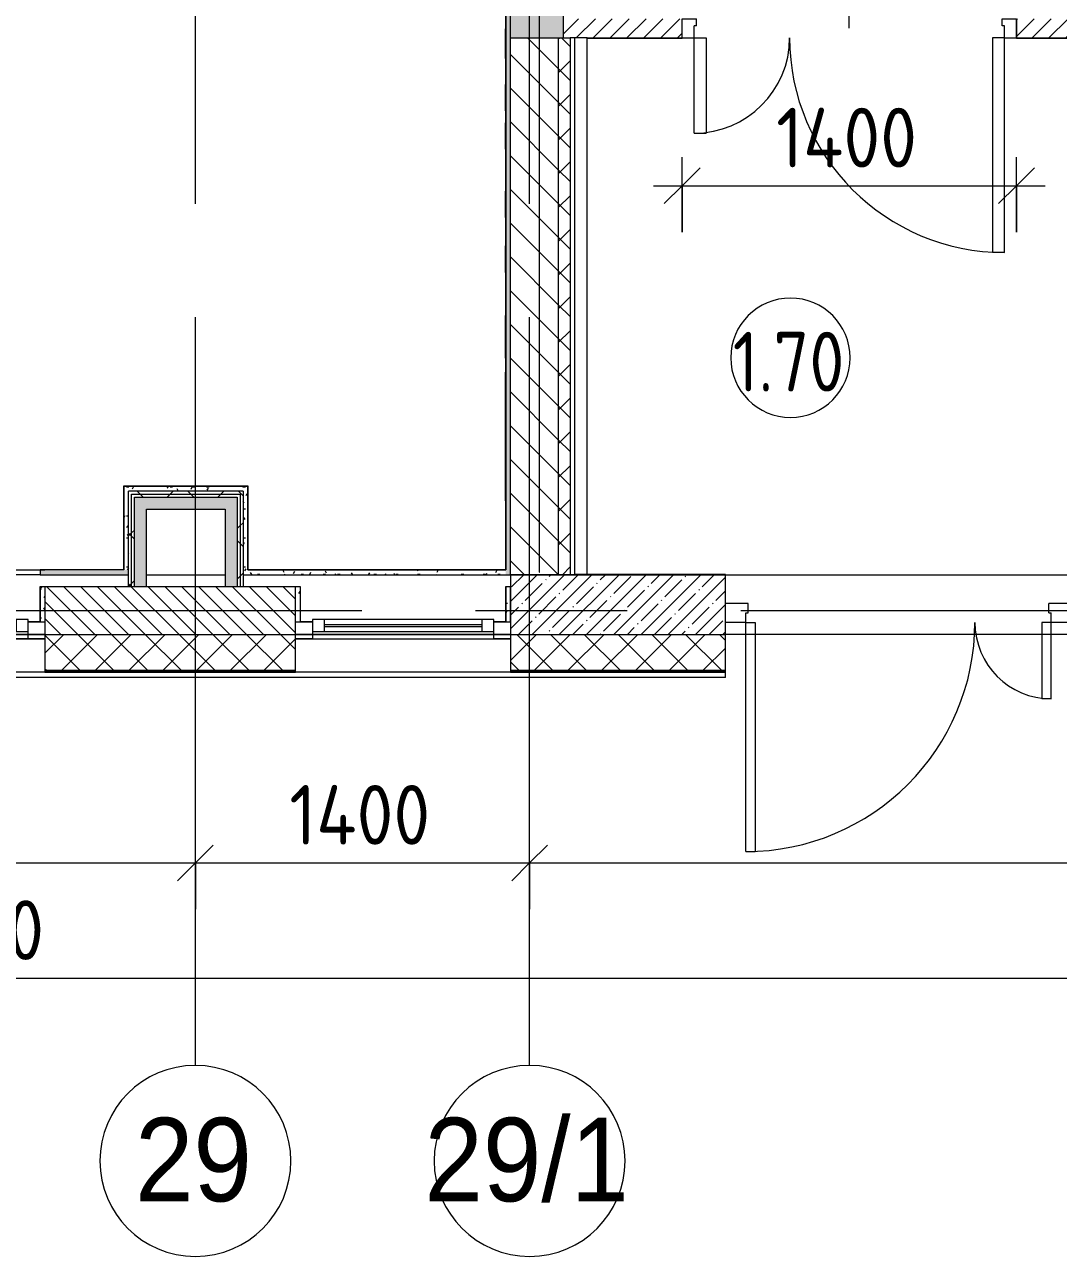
# Model space of a CAD drawing. Header units: millimetres. Extents: x 81459 to 274965, y -8553 to 29000.
# Drawn here: x 105095 to 109424, y -2706 to 2455 of the extents above; entities that cross this region are included whole.
import ezdxf

# ---------------------------------------------------------------- set-up
doc = ezdxf.new("R2010")
doc.units = ezdxf.units.MM
doc.linetypes.add('Осевая', pattern=[3175, 635, -476.25, 1587.5, -476.25])
for name, color, linetype, lineweight in [('A-ANNO-DIMS', 7, 'Continuous', 9), ('A-ANNO-DIMS-100', 7, 'Continuous', 9), ('A-AREA-IDEN', 7, 'Continuous', 9), ('A-DOOR-IDEN', 7, 'Continuous', 9), ('A-GLAZ', 7, 'Continuous', 9), ('A-GLAZ-1', 7, 'Continuous', 13), ('A-WALL', 7, 'Continuous', 9), ('I-WALL', 7, 'Continuous', 9), ('S-COLS', 7, 'Continuous', 9), ('Оси', 7, 'Continuous', 9), ('Оси-1', 7, 'Continuous', 20), ('Оси-2', 7, 'Осевая', 9)]:
    doc.layers.add(name, color=color, linetype=linetype, lineweight=lineweight)
for name, color, linetype, lineweight, true_color in [('A-DOOR-1', 1, 'Continuous', 9, 0xff0000), ('A-DOOR-2', 1, 'Continuous', 13, 0xff0000), ('A-DOOR-FRAM-1', 1, 'Continuous', 13, 0xff0000), ('A-WALL-1', 7, 'Continuous', 9, 0x3c3c3c), ('A-WALL-FNSH-1', 7, 'Continuous', 9, 0x3c3c3c)]:
    doc.layers.add(name, color=color, linetype=linetype, lineweight=lineweight, true_color=true_color)
doc.styles.add('Arial', font='arial.ttf', dxfattribs={"width": 0.9, "height": 350})
doc.styles.add('GOST Common_1', font='GOST_Common.ttf', dxfattribs={"width": 0.9, "height": 250})
doc.styles.add('ISOCPEUR', font='isocpeur.ttf', dxfattribs={"width": 0.9, "height": 250})
doc.dimstyles.new('ISO-2_5_0_9К_БОЛЬШОЙ', dxfattribs={"dimscale": 304.8, "dimtxt": 248.995294, "dimasz": 0.492126, "dimexe": 0.393701, "dimexo": 0.984252, "dimgap": 0, "dimtad": 1, "dimdec": 0, "dimrnd": 10, "dimzin": 0, "dimdsep": 46, "dimtxsty": 'ISOCPEUR', "dimblk1": 'OBLIQUE', "dimblk2": 'OBLIQUE', "dimsah": 1, "dimcen": 0.09, "dimdle": 0.393701, "dimazin": 0, "dimtfac": 1, "dimtdec": 4, "dimtix": 1, "dimtmove": 0, "dimatfit": 3, "dimfxl": 1, "dimtvp": 1, "dimtolj": 1, "dimtzin": 0, "dimarcsym": 2})
doc.dimstyles.new('ISO-2_5_0_9К_БОЛЬШОЙ_1', dxfattribs={"dimscale": 304.8, "dimtxt": 248.995294, "dimasz": 0.492126, "dimexe": 0.393701, "dimexo": 0.984252, "dimgap": 0, "dimtad": 1, "dimdec": 0, "dimrnd": 10, "dimzin": 0, "dimdsep": 46, "dimtxsty": 'ISOCPEUR', "dimblk1": 'OBLIQUE', "dimblk2": 'OBLIQUE', "dimsah": 1, "dimcen": 0.09, "dimdle": 0.393701, "dimazin": 0, "dimtfac": 1, "dimtdec": 4, "dimtix": 1, "dimtmove": 2, "dimatfit": 3, "dimfxl": 1, "dimtvp": 1, "dimtolj": 1, "dimtzin": 0, "dimarcsym": 2})
pattern_1 = [(45, (0, 0), (-70.71068, 70.71068), []), (135, (0, 0), (-70.71068, -70.71068), [])]
pattern_2 = [(45, (0, 0), (-57.024626, 57.024626), []), (45, (57.025, 0), (-57.024626, 57.024626), [100.806, -20.161, 3.353, -16.808])]
pattern_3 = [(0, (0, 0), (121.92, 30.48), [10.058, -81.382, 10.058, -81.382, -487.68]), (0, (0, 0), (121.92, 30.48), [-182.88, 10.058, -172.822, 10.058, -81.382, -213.36]), (0, (0, 0), (121.92, 30.48), [-457.2, 10.058, -50.902, 10.058, -142.342]), (120, (45.72, 15.24), (-87.356454, 90.345817), [10.058, -81.382, 10.058, -81.382, -487.68]), (120, (45.72, 15.24), (-87.356454, 90.345817), [-182.88, 10.058, -172.822, 10.058, -81.382, -213.36]), (120, (45.72, 15.24), (-87.356454, 90.345817), [-457.2, 10.058, -50.902, 10.058, -142.342]), (240, (60.96, 76.2), (-34.563546, -120.825817), [10.058, -81.382, 10.058, -81.382, -487.68]), (240, (60.96, 76.2), (-34.563546, -120.825817), [-182.88, 10.058, -172.822, 10.058, -81.382, -213.36]), (240, (60.96, 76.2), (-34.563546, -120.825817), [-457.2, 10.058, -50.902, 10.058, -142.342])]
pattern_4 = [(45, (0, 0), (-106.06602, 106.06602), []), (135, (0, 0), (-106.06602, -106.06602), [])]

# ---------------------------------------------------------------- blocks, each defined once
blk = doc.blocks.new('120_Окно_СКБ_2Ст_Фрамуга сверху - 120_Окно_СКБ_2Ст_2300х2500_h_ ДОО-19727959-План заполнения и маркировки дверных проемов 1 этажа в осях 23_1-33')
at = {"layer": 'A-GLAZ'}
for p, q in [((1150, -57), (-1150, -57)), ((-1080, -57), (1080, -57)), ((-1130, -127), (-1080, -127)), ((-1030, -107), (470, -107)), ((470, -117), (-1030, -117)), ((520, -127), (590, -127)), ((520, -127), (590, -127)), ((640, -107), (1030, -107)), ((1030, -117), (640, -117)), ((1080, -127), (1130, -127))]:
    blk.add_line(p, q, dxfattribs=at)
at = {"layer": 'A-GLAZ-1'}
for p, q in [((-1150, -127), (-1150, -57)), ((-1150, -57), (-1080, -57)), ((-1080, -57), (-1080, -127)), ((520, -87), (-1080, -87)), ((-1080, -87), (-1080, -137)), ((-1030, -137), (-1030, -87)), ((470, -137), (470, -87)), ((520, -127), (520, -57)), ((520, -57), (590, -57)), ((520, -137), (520, -87)), ((590, -57), (590, -127)), ((1080, -87), (590, -87)), ((590, -87), (590, -137)), ((640, -137), (640, -87)), ((1030, -137), (1030, -87)), ((1080, -127), (1080, -57)), ((1080, -57), (1150, -57)), ((1080, -137), (1080, -87)), ((1150, -57), (1150, -127)), ((-1080, -127), (-1150, -127)), ((-1080, -137), (520, -137)), ((590, -127), (520, -127)), ((590, -137), (1080, -137)), ((1150, -127), (1080, -127))]:
    blk.add_line(p, q, dxfattribs=at)
blk = doc.blocks.new('110_Дверь_СКБ_2Ст_Наружная - ДН-5_л__ Двухстворчатая 1350 х3800 _h_ в свету с верхним остеклением-21877029-План заполнения и маркировки дверных проемов 1 этажа в осях 23_1-33')
at = {"layer": 'A-DOOR-1'}
for centre, radius, start, end in [((659.5, 50), 960, 90, 180), ((-620.5, 50), 320, 0, 90)]:
    blk.add_arc(centre, radius, start, end, dxfattribs=at)
at = {"layer": 'A-DOOR-2'}
for p, q in [((659.5, 1010), (619.5, 1010)), ((619.5, 50), (619.5, 1010)), ((659.5, 1010), (659.5, 50)), ((-620.5, 370), (-580.5, 370)), ((-620.5, 370), (-620.5, 50)), ((-580.5, 50), (-580.5, 370)), ((-620.5, 50), (-580.5, 50)), ((659.5, 50), (619.5, 50))]:
    blk.add_line(p, q, dxfattribs=at)
at = {"layer": 'A-DOOR-FRAM-1'}
for p, q in [((-705.5, 50), (-705.5, -30)), ((-705.5, 50), (-620.5, 50)), ((-620.5, 50), (-620.5, 10)), ((-610.5, 10), (-620.5, 10)), ((-610.5, 10), (-610.5, -30)), ((649.5, 10), (649.5, -30)), ((659.5, 10), (649.5, 10)), ((659.5, 50), (659.5, 10)), ((659.5, 50), (744.5, 50)), ((744.5, 50), (744.5, -30)), ((-705.5, -30), (-610.5, -30)), ((649.5, -30), (744.5, -30))]:
    blk.add_line(p, q, dxfattribs=at)
blk = doc.blocks.new('120_Окно_СКБ_1Ст - 120_Окно_СКБ_1Ст 900х2500_h_ с форточкой-22876038-План заполнения и маркировки дверных проемов 1 этажа в осях 23_1-33')
at = {"layer": 'A-GLAZ'}
for p, q in [((450, -57), (-450, -57)), ((-430, -127), (-380, -127)), ((-330, -107), (330, -107)), ((330, -117), (-330, -117)), ((380, -127), (430, -127))]:
    blk.add_line(p, q, dxfattribs=at)
at = {"layer": 'A-GLAZ-1'}
for p, q in [((-450, -127), (-450, -57)), ((-450, -57), (-380, -57)), ((-380, -57), (-380, -127)), ((380, -87), (-380, -87)), ((-380, -87), (-380, -137)), ((-330, -137), (-330, -87)), ((330, -137), (330, -87)), ((380, -127), (380, -57)), ((380, -57), (450, -57)), ((380, -137), (380, -87)), ((450, -57), (450, -127)), ((-380, -127), (-450, -127)), ((-380, -137), (380, -137)), ((450, -127), (380, -127))]:
    blk.add_line(p, q, dxfattribs=at)
blk = doc.blocks.new('110_Дверь_СКБ_2Ст - Д-2а_п_ Из коридора на лестницу-32239107-План заполнения и маркировки дверных проемов 1 этажа в осях 23_1-33')
at = {"layer": 'A-DOOR-1'}
for centre, radius, start, end in [((-637.5, 40), 900, 0, 90), ((662.5, 40), 400, 90, 180)]:
    blk.add_arc(centre, radius, start, end, dxfattribs=at)
at = {"layer": 'A-DOOR-2'}
for p, q in [((-637.5, 940), (-587.5, 940)), ((-637.5, 940), (-637.5, 40)), ((-587.5, 40), (-587.5, 940)), ((662.5, 440), (612.5, 440)), ((612.5, 40), (612.5, 440)), ((662.5, 440), (662.5, 40)), ((-637.5, 40), (-587.5, 40)), ((662.5, 40), (612.5, 40))]:
    blk.add_line(p, q, dxfattribs=at)
at = {"layer": 'A-DOOR-FRAM-1'}
for p, q in [((-637.5, 40), (-687.5, 40)), ((-687.5, 40), (-687.5, -40)), ((-637.5, 40), (-637.5, -10)), ((712.5, 40), (662.5, 40)), ((662.5, 40), (662.5, -10)), ((712.5, 40), (712.5, -40)), ((-627.5, -40), (-687.5, -40)), ((-637.5, -10), (-627.5, -10)), ((-627.5, -10), (-627.5, -40)), ((652.5, -10), (662.5, -10)), ((652.5, -10), (652.5, -40)), ((712.5, -40), (652.5, -40))]:
    blk.add_line(p, q, dxfattribs=at)
blk = doc.blocks.new('Ось сетки - D8-29747960-План заполнения и маркировки дверных проемов 1 этажа в осях 23_1-33')
at = {"layer": 'Оси-1'}
for start, end in [(360, 180), (180, 360)]:
    blk.add_arc((0, 0), 4, start, end, dxfattribs=at)
blk = doc.blocks.new('DIMBLOCK7-План заполнения и маркировки дверных проемов 1 этажа в осях 23_1-33')
at = {"layer": 'A-ANNO-DIMS-100'}
for p, q in [((100710, -1251.6), (100710, -937.7)), ((105810, -1251.6), (105810, -937.7)), ((100710, -1057.7), (105810, -1057.7)), ((100710, -1057.7), (100710, -1251.6)), ((105810, -1057.7), (105810, -1251.6))]:
    blk.add_line(p, q, dxfattribs=at)
at = {"layer": 'A-ANNO-DIMS-100', "lineweight": 20}
for p, q in [((100710, -1057.7), (100785, -982.7)), ((105810, -1057.7), (105885, -982.7)), ((100710, -1057.7), (100635, -1132.7)), ((105810, -1057.7), (105735, -1132.7))]:
    blk.add_line(p, q, dxfattribs=at)
at = {"layer": 'A-ANNO-DIMS-100', "color": 0, "insert": (102965.5, -731), "char_height": 250, "width": 706.764, "attachment_point": 1, "line_spacing_factor": 1.149209, "style": 'ISOCPEUR'}
blk.add_mtext('5100', dxfattribs=at)
blk = doc.blocks.new('_Oblique')
at = {"color": 0, "linetype": 'ByBlock', "lineweight": -2}
blk.add_line((-0.5, -0.5), (0.5, 0.5), dxfattribs=at)
blk = doc.blocks.new('DIMBLOCK8-План заполнения и маркировки дверных проемов 1 этажа в осях 23_1-33')
at = {"layer": 'A-ANNO-DIMS-100'}
for p, q in [((105810, -1251.6), (105810, -937.7)), ((107210, -1251.6), (107210, -937.7)), ((105810, -1057.7), (107210, -1057.7)), ((105810, -1057.7), (105810, -1251.6)), ((107210, -1057.7), (107210, -1251.6))]:
    blk.add_line(p, q, dxfattribs=at)
at = {"layer": 'A-ANNO-DIMS-100', "lineweight": 20}
for p, q in [((105810, -1057.7), (105885, -982.7)), ((107210, -1057.7), (107285, -982.7)), ((105810, -1057.7), (105735, -1132.7)), ((107210, -1057.7), (107135, -1132.7))]:
    blk.add_line(p, q, dxfattribs=at)
at = {"layer": 'A-ANNO-DIMS-100', "color": 0, "insert": (106203.5, -731), "char_height": 250, "width": 735.494, "attachment_point": 1, "line_spacing_factor": 1.149209, "style": 'ISOCPEUR'}
blk.add_mtext('1400', dxfattribs=at)
blk = doc.blocks.new('DIMBLOCK9-План заполнения и маркировки дверных проемов 1 этажа в осях 23_1-33')
at = {"layer": 'A-ANNO-DIMS-100'}
for p, q in [((107210, -1251.6), (107210, -937.7)), ((110710, -1251.6), (110710, -937.7)), ((107210, -1057.7), (110710, -1057.7)), ((107210, -1057.7), (107210, -1251.6)), ((110710, -1057.7), (110710, -1251.6))]:
    blk.add_line(p, q, dxfattribs=at)
at = {"layer": 'A-ANNO-DIMS-100', "lineweight": 20}
for p, q in [((107210, -1057.7), (107285, -982.7)), ((110710, -1057.7), (110785, -982.7)), ((107210, -1057.7), (107135, -1132.7)), ((110710, -1057.7), (110635, -1132.7))]:
    blk.add_line(p, q, dxfattribs=at)
at = {"layer": 'A-ANNO-DIMS-100', "color": 0, "insert": (109555, -731), "char_height": 250, "width": 758.478, "attachment_point": 1, "line_spacing_factor": 1.149209, "style": 'ISOCPEUR'}
blk.add_mtext('3500', dxfattribs=at)
blk = doc.blocks.new('Марка_Помещения - Номер-25198446-План заполнения и маркировки дверных проемов 1 этажа в осях 23_1-33')
at = {"layer": 'A-AREA-IDEN'}
for start, end in [(360, 180), (180, 360)]:
    blk.add_arc((0, 0), 2.5, start, end, dxfattribs=at)
blk = doc.blocks.new('DIMBLOCK26-План заполнения и маркировки дверных проемов 1 этажа в осях 23_1-33')
at = {"layer": 'A-ANNO-DIMS-100'}
for p, q in [((84560, -1734.5), (84560, -1420.6)), ((125010, -1734.5), (125010, -1420.6)), ((84440, -1540.6), (125130, -1540.6)), ((84560, -1540.6), (84560, -1734.5)), ((125010, -1540.6), (125010, -1734.5))]:
    blk.add_line(p, q, dxfattribs=at)
at = {"layer": 'A-ANNO-DIMS-100', "lineweight": 20}
for p, q in [((84560, -1540.6), (84635, -1465.6)), ((125010, -1540.6), (125085, -1465.6)), ((84560, -1540.6), (84485, -1615.6)), ((125010, -1540.6), (124935, -1615.6))]:
    blk.add_line(p, q, dxfattribs=at)
at = {"layer": 'A-ANNO-DIMS-100', "color": 0, "insert": (104366, -1214), "char_height": 250, "width": 1005.558, "attachment_point": 1, "line_spacing_factor": 1.149209, "style": 'ISOCPEUR'}
blk.add_mtext('40450', dxfattribs=at)
blk = doc.blocks.new('DIMBLOCK59-План заполнения и маркировки дверных проемов 1 этажа в осях 23_1-33')
at = {"layer": 'A-ANNO-DIMS-100'}
for p, q in [((107849, 1586.2), (107849, 1900.2)), ((109249, 1586.2), (109249, 1900.2)), ((107729, 1780.2), (109369, 1780.2)), ((107849, 1780.2), (107849, 1586.2)), ((109249, 1780.2), (109249, 1586.2))]:
    blk.add_line(p, q, dxfattribs=at)
at = {"layer": 'A-ANNO-DIMS-100', "lineweight": 20}
for p, q in [((107849, 1780.2), (107924, 1855.2)), ((109249, 1780.2), (109324, 1855.2)), ((107849, 1780.2), (107774, 1705.2)), ((109249, 1780.2), (109174, 1705.2))]:
    blk.add_line(p, q, dxfattribs=at)
at = {"layer": 'A-ANNO-DIMS-100', "color": 0, "insert": (108242.5, 2106.8), "char_height": 250, "width": 735.494, "attachment_point": 1, "line_spacing_factor": 1.149209, "style": 'ISOCPEUR'}
blk.add_mtext('1400', dxfattribs=at)

msp = doc.modelspace()

# ---------------------------------------------------------------- hatches: boundary and pattern name
at = {"layer": 'A-WALL'}
h = msp.add_hatch(dxfattribs=at)
h.set_pattern_fill('FP_1', color=256, style=0, pattern_type=2)
h.set_pattern_definition([(135, (0, 0), (-35.35534, -35.35534), [])])
h.paths.add_polyline_path([(123730, -100), (123730, 100), (123530, 100), (123530, -100)])
h.paths.add_polyline_path([(121230, -100), (121230, 100), (121130, 100), (121130, -100)])
h.paths.add_polyline_path([(119131.8, -100), (119330, -100), (119330, 100), (118830, 100), (118830, -100)])
h.paths.add_polyline_path([(117030, -100), (117030, 100), (115980, 100), (115980, -100), (116473.3, -100)])
h.paths.add_polyline_path([(113680, -100), (113680, 100), (113430, 100), (113430, -100)])
h.paths.add_polyline_path([(110730, -100), (111630, -100), (111630, 100), (110730, 100)])
h.paths.add_polyline_path([(109670, -100), (109830, -100), (109830, 100), (109480, 100), (109480, -100), (109655, -100)])
h.paths.add_polyline_path([(106230, -100), (106230, 100), (105180, 100), (105180, -100), (105839.1, -100)])
h.paths.add_polyline_path([(102880, -100), (102880, 100), (102630, 100), (102630, -100)])
h.paths.add_polyline_path([(101730, -100), (101730, 100), (100830, 100), (100830, -100)])
h.paths.add_polyline_path([(98105, -100), (98105, 100), (97105, 100), (97105, -100), (97863.5, -100)])
h.paths.add_polyline_path([(94530, -100), (94780, -100), (94780, 100), (94530, 100), (94530, 56.5)])
h.paths.add_polyline_path([(92546.4, -100), (92730, -100), (92730, 100), (91930, 100), (91930, -100)])
h = msp.add_hatch(dxfattribs=at)
h.set_pattern_fill('FP_5', color=256, style=0, pattern_type=2)
h.set_pattern_definition(pattern_1)
h.paths.add_polyline_path([(125080, -250), (125080, -100), (123530, -100), (123530, -250)])
h.paths.add_polyline_path([(121230, -250), (121230, -100), (120230, -100), (120230, -250), (120461.1, -250)])
h.paths.add_polyline_path([(119131.8, -250), (119330, -250), (119330, -100), (117930, -100), (117930, -250)])
h.paths.add_polyline_path([(117030, -250), (117030, -100), (115980, -100), (115980, -250), (116473.3, -250)])
h.paths.add_polyline_path([(113150.1, -250), (113680, -250), (113680, -100), (112530, -100), (112530, -250)])
h.paths.add_polyline_path([(109494.6, -250), (109830, -250), (109830, -100), (109480, -100), (109480, -250)])
h.paths.add_polyline_path([(111156.2, -250), (111630, -250), (111630, -100), (110730, -100), (110730, -250)])
h.paths.add_polyline_path([(107130, -250), (108030, -250), (108030, -100), (107130, -100)])
h.paths.add_polyline_path([(105839.1, -250), (106230, -250), (106230, -100), (105180, -100), (105180, -250)])
h.paths.add_polyline_path([(102630, -250), (102880, -250), (102880, -100), (100830, -100), (100830, -250), (101851.3, -250)])
h.paths.add_polyline_path([(99930, -250), (99930, -100), (99030, -100), (99030, -250), (99192.8, -250)])
h.paths.add_polyline_path([(97863.5, -250), (98130, -250), (98130, -100), (97080, -100), (97080, -250)])
h.paths.add_polyline_path([(94780, -250), (94780, -100), (93630, -100), (93630, -250), (94530, -250)])
h.paths.add_polyline_path([(91930, -250), (92730, -250), (92730, -100), (91930, -100)])
h.paths.add_polyline_path([(91030, -250), (91030, -100), (89210, -100), (89210, -250), (89887.9, -250)])
at = {"layer": 'I-WALL'}
h = msp.add_hatch(dxfattribs=at)
h.set_pattern_fill('FP_2', color=256, style=0, pattern_type=2)
h.set_pattern_definition(pattern_2)
h.paths.add_polyline_path([(107130, 2400), (107350, 2400), (107350, 10600), (107130, 10600), (107130, 2655.6)])
h = msp.add_hatch(dxfattribs=at)
h.set_pattern_fill('FP_31', color=256, style=0, pattern_type=2)
h.set_pattern_definition(pattern_3)
h.paths.add_polyline_path([(107130, 150), (107130, 10380), (107110, 10380), (107110, 150)])
h = msp.add_hatch(dxfattribs=at)
h.set_pattern_fill('FP_3', color=256, style=0, pattern_type=2)
h.set_pattern_definition([(45, (0, 0), (-35.35534, 35.35534), [])])
h.paths.add_polyline_path([(109670, 2400), (109670, 2480), (109249, 2480), (109249, 2400), (109570, 2400)])
h.paths.add_polyline_path([(107849, 2400), (107849, 2480), (107350, 2480), (107350, 2400), (107451, 2400)])
h = msp.add_hatch(dxfattribs=at)
h.set_pattern_fill('FP_4', color=256, style=0, pattern_type=2)
h.set_pattern_definition([(135, (0, 0), (-70.71068, -70.71068), [])])
h.paths.add_polyline_path([(107330, 150), (107330, 2400), (107130, 2400), (107130, 150)])
h = msp.add_hatch(dxfattribs=at)
h.set_pattern_fill('FP_5', color=256, style=0, pattern_type=2)
h.set_pattern_definition(pattern_1)
h.paths.add_polyline_path([(107380, 150), (107380, 2400), (107330, 2400), (107330, 150)])
h = msp.add_hatch(dxfattribs=at)
h.set_pattern_fill('FP_31', color=256, style=0, pattern_type=2)
h.set_pattern_definition(pattern_3)
h.paths.add_polyline_path([(105530, 170), (105530, 520), (105510, 520), (105510, 170)])
h = msp.add_hatch(dxfattribs=at)
h.set_pattern_fill('FP_31', color=256, style=0, pattern_type=2)
h.set_pattern_definition(pattern_3)
h.paths.add_polyline_path([(106010, 500), (106030, 500), (106030, 520), (105530, 520), (105530, 500), (105839.1, 500)])
h = msp.add_hatch(dxfattribs=at)
h.set_pattern_fill('FP_32', color=256, style=0, pattern_type=2)
h.set_pattern_definition(pattern_4)
h.paths.add_polyline_path([(105997.5, 487.5), (105997.5, 500), (105530, 500), (105530, 487.5), (105985, 487.5)])
h = msp.add_hatch(dxfattribs=at)
h.set_pattern_fill('FP_32', color=256, style=0, pattern_type=2)
h.set_pattern_definition(pattern_4)
h.paths.add_polyline_path([(105542.5, 100), (105542.5, 487.5), (105530, 487.5), (105530, 100)])
h = msp.add_hatch(dxfattribs=at)
h.set_pattern_fill('FP_32', color=256, style=0, pattern_type=2)
h.set_pattern_definition(pattern_4)
h.paths.add_polyline_path([(105985, 475), (105985, 487.5), (105542.5, 487.5), (105542.5, 475), (105935, 475)])
h = msp.add_hatch(dxfattribs=at)
h.set_pattern_fill('FP_32', color=256, style=0, pattern_type=2)
h.set_pattern_definition(pattern_4)
h.paths.add_polyline_path([(105555, 100), (105555, 475), (105542.5, 475), (105542.5, 100)])
for points in [[(105935, 425), (105935, 475), (105555, 475), (105555, 425), (105839.1, 425)], [(105935, 100), (105985, 100), (105985, 475), (105935, 475), (105935, 219.7)], [(105605, 100), (105605, 425), (105555, 425), (105555, 100)]]:
    msp.add_hatch(color=256, dxfattribs=at).paths.add_polyline_path(points)
h = msp.add_hatch(dxfattribs=at)
h.set_pattern_fill('FP_32', color=256, style=0, pattern_type=2)
h.set_pattern_definition(pattern_4)
h.paths.add_polyline_path([(105985, 100), (105997.5, 100), (105997.5, 487.5), (105985, 487.5), (105985, 219.7)])
h = msp.add_hatch(dxfattribs=at)
h.set_pattern_fill('FP_32', color=256, style=0, pattern_type=2)
h.set_pattern_definition(pattern_4)
h.paths.add_polyline_path([(105997.5, 100), (106010, 100), (106010, 500), (105997.5, 500), (105997.5, 219.7)])
h = msp.add_hatch(dxfattribs=at)
h.set_pattern_fill('FP_31', color=256, style=0, pattern_type=2)
h.set_pattern_definition(pattern_3)
h.paths.add_polyline_path([(106030, 150), (106030, 500), (106010, 500), (106010, 150)])
h = msp.add_hatch(dxfattribs=at)
h.set_pattern_fill('FP_31', color=256, style=0, pattern_type=2)
h.set_pattern_definition(pattern_3)
h.paths.add_polyline_path([(105160, 150), (105530, 150), (105530, 170), (105160, 170)])
h.paths.add_polyline_path([(102630, 150), (102898.3, 150), (102898.3, 170), (101870, 170), (101870, 150)])
h = msp.add_hatch(dxfattribs=at)
h.set_pattern_fill('FP_31', color=256, style=0, pattern_type=2)
h.set_pattern_definition(pattern_3)
h.paths.add_polyline_path([(107110, 150), (107110, 170), (106030, 170), (106030, 150)])
h = msp.add_hatch(dxfattribs=at)
h.set_pattern_fill('FP_31', color=256, style=0, pattern_type=2)
h.set_pattern_definition(pattern_3)
h.paths.add_polyline_path([(105180, -48), (105180, 100), (105160, 100), (105160, -48)])
h = msp.add_hatch(dxfattribs=at)
h.set_pattern_fill('FP_31', color=256, style=0, pattern_type=2)
h.set_pattern_definition(pattern_3)
h.paths.add_polyline_path([(106250, -48), (106250, 100), (106230, 100), (106230, -48)])
h = msp.add_hatch(dxfattribs=at)
h.set_pattern_fill('FP_31', color=256, style=0, pattern_type=2)
h.set_pattern_definition(pattern_3)
h.paths.add_polyline_path([(107130, -48), (107130, 100), (107110, 100), (107110, -48)])
at = {"layer": 'S-COLS'}
h = msp.add_hatch(dxfattribs=at)
h.set_pattern_fill('FP_2', color=256, style=0, pattern_type=2)
h.set_pattern_definition(pattern_2)
h.paths.add_polyline_path([(107130, -100), (108030, -100), (108030, 150), (107130, 150)])

# ---------------------------------------------------------------- linework, layer by layer
at = {"layer": 'A-DOOR-IDEN'}
msp.add_line((108549, 2440), (108549, 2944.5), dxfattribs=at)
at = {"layer": 'A-WALL'}
for p, q in [((107350, 10600), (107350, 2400)), ((107130, 2400), (107380, 2400)), ((107380, 2400), (107380, 150)), ((107450, 2400), (107400, 2400)), ((107451, 2400), (107849, 2400)), ((109249, 2400), (109670, 2400)), ((105530, 100), (105530, 500)), ((105542.5, 487.5), (105997.5, 487.5)), ((105542.5, 100), (105542.5, 487.5)), ((105555, 475), (105985, 475)), ((105555, 100), (105555, 475)), ((105985, 475), (105985, 100)), ((105997.5, 487.5), (105997.5, 100)), ((107130, 150), (107330, 150)), ((107400, 151), (107400, 150)), ((107400, 150), (108030, 150)), ((102630, -100), (108030, -100)), ((105180, -100), (106230, -100)), ((105180, -258), (102880, -258)), ((105180, -250), (106230, -250)), ((105180, -253), (106230, -253)), ((107130, -258), (106230, -258)), ((107130, -250), (108030, -250)), ((107130, -253), (108030, -253)), ((108030, -280), (108030, -258)), ((108030, -280), (89180, -280))]:
    msp.add_line(p, q, dxfattribs=at)
at = {"layer": 'A-WALL-1'}
for p, q in [((107130, 150), (107130, 10600)), ((107110, 10380), (107110, 170)), ((107849, 2400), (107849, 2480)), ((109249, 2480), (109249, 2400)), ((107330, 2400), (107330, 150)), ((105510, 520), (105510, 170)), ((106030, 520), (105510, 520)), ((106030, 170), (106030, 520)), ((106010, 500), (105530, 500)), ((106010, 500), (106010, 100)), ((105605, 425), (105935, 425)), ((105605, 100), (105605, 425)), ((105935, 425), (105935, 100)), ((105510, 170), (105160, 170)), ((105160, 170), (105160, 150)), ((107110, 170), (106230, 170)), ((105160, 150), (105530, 150)), ((106010, 150), (107130, 150)), ((107330, 150), (107380, 150)), ((105160, 100), (105160, -48)), ((105180, 100), (105160, 100)), ((106230, 100), (105180, 100)), ((105180, 100), (105180, -250)), ((106230, -250), (106230, 100)), ((106250, 100), (106230, 100)), ((106250, -48), (106250, 100)), ((107110, 100), (107110, -48)), ((107130, 100), (107110, 100)), ((107130, -48), (107130, 100)), ((105160, -48), (105180, -48)), ((106230, -48), (106250, -48)), ((107110, -48), (107130, -48)), ((107130, -100), (107130, -250)), ((108030, -250), (108030, -100))]:
    msp.add_line(p, q, dxfattribs=at)
at = {"layer": 'A-WALL-FNSH-1'}
for p, q in [((107250, 10390), (107250, 160.5)), ((107251, 160.5), (107251, 10390)), ((107109, 2568.2), (107109, 2312.8)), ((107110, 2438.5), (107109, 2438.5)), ((107109, 2437.7), (107110, 2437.7)), ((107400, 2400), (107380, 2400)), ((107400, 151), (107400, 2400)), ((107451, 2400), (107450, 2400)), ((107450, 2400), (107450, 151)), ((107451, 151), (107451, 2399)), ((107451, 2399), (107849, 2399)), ((107849, 2399), (107849, 2400)), ((109249, 2400), (109249, 2399)), ((109249, 2399), (109550, 2399)), ((107110, 2312.8), (107109, 2312.8)), ((107109, 2312.8), (107109, 2098.3)), ((107109, 2312.8), (107110, 2312.8)), ((107110, 2167), (107109, 2167)), ((107109, 2165.7), (107110, 2165.7)), ((107109, 2098.3), (107110, 2098.3)), ((107110, 2097.8), (107109, 2097.8)), ((107109, 2097.8), (107109, 1691.1)), ((107110, 1752.2), (107109, 1752.2)), ((107109, 1752.1), (107110, 1752.1)), ((107109, 1691.1), (107110, 1691.1)), ((107110, 1689.4), (107109, 1689.4)), ((107109, 1689.4), (107109, 171)), ((107110, 1000.8), (107109, 1000.8)), ((107109, 999.6), (107110, 999.6)), ((106031, 521), (105509, 521)), ((105509, 521), (105509, 171)), ((106031, 171), (106031, 521)), ((105509, 171), (105180, 171)), ((105180, 171), (105180, 170)), ((106030, 170), (106230, 170)), ((106230, 171), (106031, 171)), ((106230, 170), (106230, 171)), ((107109, 171), (107110, 171)), ((107250, 160.5), (107251, 160.5)), ((107380, 150), (107400, 150)), ((107450, 151), (107400, 151)), ((108030, 151), (107451, 151)), ((108030, 150), (108030, 151)), ((105159, 100), (105159, -48)), ((105160, 100), (105159, 100)), ((106251, 100), (106250, 100)), ((106251, -48), (106251, 100)), ((107109, 100), (107109, -48)), ((107110, 100), (107109, 100)), ((105159, -48), (105160, -48)), ((106250, -48), (106251, -48)), ((107109, -48), (107110, -48)), ((105180, -250), (105180, -258)), ((105180, -258), (106230, -258)), ((106230, -258), (106230, -250)), ((107130, -250), (107130, -258)), ((107130, -258), (108030, -258)), ((108030, -258), (108030, -250))]:
    msp.add_line(p, q, dxfattribs=at)
at = {"layer": 'I-WALL'}
for p, q in [((107110, 2439.2), (107109, 2439.2)), ((107110, 2204.3), (107109, 2204.3)), ((107109, 2094.4), (107110, 2094.4)), ((107110, 2044.2), (107109, 2044.2)), ((107109, 1959.2), (107110, 1959.2)), ((107109, 1958.4), (107110, 1958.4)), ((107109, 1934.4), (107110, 1934.4)), ((107110, 1757.7), (107109, 1757.7)), ((107109, 1647.8), (107110, 1647.8)), ((107110, 1525.9), (107109, 1525.9)), ((107109, 1503), (107110, 1503)), ((107109, 1501), (107110, 1501)), ((107109, 1416), (107110, 1416)), ((107110, 1236.3), (107109, 1236.3)), ((107109, 1167.4), (107110, 1167.4)), ((107110, 1165.4), (107109, 1165.4)), ((107110, 1063.8), (107109, 1063.8)), ((107109, 1061.7), (107110, 1061.7)), ((107109, 1058.8), (107110, 1058.8)), ((107110, 459.1), (107109, 459.1)), ((102880, 171), (105180, 171)), ((102898.3, 170), (105160, 170)), ((106230, 171), (107109, 171)), ((105160, 150), (102898.3, 150)), ((105605, 150), (105935, 150)), ((108030, 150), (109550, 150)), ((105180, -100), (102880, -100)), ((107130, -100), (106230, -100)), ((109480, -100), (108030, -100))]:
    msp.add_line(p, q, dxfattribs=at)
for points, knots in [([(107109, 2438.5), (107109, 2438.6), (107109, 2440.1), (107109, 2436.6), (107109, 2409.2), (107109, 2368.8), (107109, 2329.8), (107109, 2319.1), (107109, 2312.8)], [-2.0072799, -2.0072799, -2.0072799, -2.0072799, -2.0039584, -1.9323773, -1.8376503, -1.718064, -1.6016202, -1.482747, -1.482747, -1.482747, -1.482747]), ([(107109, 2312.8), (107109, 2318.6), (107109, 2329.4), (107109, 2367.6), (107109, 2408), (107109, 2435.3), (107109, 2438.8), (107109, 2437.7)], [-0.5739219, -0.5739219, -0.5739219, -0.5739219, -0.4618702, -0.3454264, -0.2258401, -0.1311132, -0.0608681, -0.0608681, -0.0608681, -0.0608681]), ([(107109, 2167), (107109, 2169.7), (107109, 2175.4), (107109, 2183.6), (107109, 2190), (107109, 2198), (107109, 2202.9), (107109, 2205.5), (107109, 2198.8), (107109, 2177.8), (107109, 2136.8), (107109, 2111.1), (107109, 2095.9), (107109, 2095.9), (107109, 2093.8), (107109, 2095.2), (107109, 2097.3), (107109, 2098.3)], [-1.314053, -1.314053, -1.314053, -1.314053, -1.257396, -1.183774, -1.104802, -1.027747, -0.955254, -0.896935, -0.833013, -0.751105, -0.652602, -0.534539, -0.451116, -0.365944, -0.289006, -0.185438, -0.126255, -0.126255, -0.126255, -0.126255]), ([(107109, 2097.8), (107109, 2096.7), (107109, 2094.6), (107109, 2093.1), (107109, 2095.2), (107109, 2095.2), (107109, 2110.5), (107109, 2136.1), (107109, 2177.1), (107109, 2198.1), (107109, 2204.8), (107109, 2202.2), (107109, 2197.3), (107109, 2189.4), (107109, 2182.9), (107109, 2174.6), (107109, 2168.7), (107109, 2165.7)], [-1.446851, -1.446851, -1.446851, -1.446851, -1.384661, -1.281093, -1.204155, -1.118982, -1.03556, -0.917496, -0.818994, -0.737085, -0.673164, -0.614845, -0.542352, -0.465296, -0.386325, -0.312703, -0.251923, -0.251923, -0.251923, -0.251923]), ([(107109, 1959.2), (107109, 1967.3), (107109, 1972.3), (107109, 1978.1), (107109, 1987.3), (107109, 1996.1), (107109, 2006.4), (107109, 2015.2), (107109, 2023.5), (107109, 2030), (107109, 2037.9), (107109, 2042.9), (107109, 2045.4), (107109, 2038.7), (107109, 2017.8), (107109, 1976.7), (107109, 1951.1), (107109, 1935.8), (107109, 1935.8), (107109, 1933.8), (107109, 1935.4), (107109, 1939.5), (107109, 1946.1), (107109, 1958.4)], [-1.570099, -1.570099, -1.570099, -1.570099, -1.541159, -1.501754, -1.446541, -1.382724, -1.319119, -1.257396, -1.183774, -1.104802, -1.027747, -0.955254, -0.896935, -0.833013, -0.751105, -0.652602, -0.534539, -0.451116, -0.365944, -0.289006, -0.185438, -0.086085, 0, 0, 0, 0]), ([(107109, 1957.5), (107109, 1945.3), (107109, 1938.7), (107109, 1934.6), (107109, 1932.9), (107109, 1935), (107109, 1935), (107109, 1950.2), (107109, 1975.8), (107109, 2016.9), (107109, 2037.9), (107109, 2044.6), (107109, 2042), (107109, 2037), (107109, 2029.1), (107109, 2022.7), (107109, 2014.3), (107109, 2005.5), (107109, 1995.3), (107109, 1986.4), (107109, 1977.2), (107109, 1971.5), (107109, 1966.4), (107109, 1958.4)], [-1.570099, -1.570099, -1.570099, -1.570099, -1.484014, -1.384661, -1.281093, -1.204155, -1.118982, -1.03556, -0.917496, -0.818994, -0.737085, -0.673164, -0.614845, -0.542352, -0.465296, -0.386325, -0.312703, -0.250979, -0.187375, -0.123558, -0.068344, -0.028939, 0, 0, 0, 0]), ([(107109, 1752.2), (107109, 1754.1), (107109, 1756.7), (107109, 1758.3), (107109, 1756.3), (107109, 1756.3), (107109, 1741), (107109, 1715.4), (107109, 1674.3), (107109, 1653.3), (107109, 1646.6), (107109, 1649.2), (107109, 1654.2), (107109, 1662.1), (107109, 1668.6), (107109, 1676.9), (107109, 1684.4), (107109, 1689.3), (107109, 1691.1)], [-1.470924, -1.470924, -1.470924, -1.470924, -1.384661, -1.281093, -1.204155, -1.118982, -1.03556, -0.917496, -0.818994, -0.737085, -0.673164, -0.614845, -0.542352, -0.465296, -0.386325, -0.312703, -0.250979, -0.216945, -0.216945, -0.216945, -0.216945]), ([(107109, 1647.4), (107109, 1647.4), (107109, 1647.7), (107109, 1652.9), (107109, 1673.9), (107109, 1715), (107109, 1740.6), (107109, 1755.8), (107109, 1755.8), (107109, 1757.2), (107109, 1757.3), (107109, 1757.3)], [-0.9094845, -0.9094845, -0.9094845, -0.9094845, -0.8969349, -0.8330133, -0.7511047, -0.6526024, -0.5345389, -0.4511164, -0.3659437, -0.2890059, -0.2762441, -0.2762441, -0.2762441, -0.2762441]), ([(107109, 1757.3), (107109, 1757.3), (107109, 1756.2), (107109, 1753.9), (107109, 1752.1)], [-0.2759159, -0.2759159, -0.2759159, -0.2759159, -0.1854375, -0.1047414, -0.1047414, -0.1047414, -0.1047414]), ([(107109, 1689.4), (107109, 1688.1), (107109, 1683.6), (107109, 1676.5), (107109, 1668.1), (107109, 1661.7), (107109, 1653.7), (107109, 1649.1), (107109, 1647.4), (107109, 1647.4)], [-1.3448374, -1.3448374, -1.3448374, -1.3448374, -1.3191194, -1.2573959, -1.1837741, -1.1048025, -1.0277466, -0.9552539, -0.9096552, -0.9096552, -0.9096552, -0.9096552]), ([(107109, 1503), (107109, 1495), (107109, 1489.9), (107109, 1484.1), (107109, 1474.9), (107109, 1466.1), (107109, 1455.8), (107109, 1447.1), (107109, 1438.7), (107109, 1432.2), (107109, 1424.3), (107109, 1419.3), (107109, 1416.8), (107109, 1423.5), (107109, 1444.5), (107109, 1485.5), (107109, 1511.1), (107109, 1526.4), (107109, 1526.4), (107109, 1528.4), (107109, 1526.8), (107109, 1522.7), (107109, 1516.1), (107109, 1503.8)], [-1.570099, -1.570099, -1.570099, -1.570099, -1.541159, -1.501754, -1.446541, -1.382724, -1.319119, -1.257396, -1.183774, -1.104802, -1.027747, -0.955254, -0.896935, -0.833013, -0.751105, -0.652602, -0.534539, -0.451116, -0.365944, -0.289006, -0.185438, -0.086085, 0, 0, 0, 0]), ([(107109, 1501.9), (107109, 1514.1), (107109, 1520.7), (107109, 1524.8), (107109, 1526.5), (107109, 1524.4), (107109, 1524.4), (107109, 1509.2), (107109, 1483.5), (107109, 1442.5), (107109, 1421.5), (107109, 1414.8), (107109, 1417.4), (107109, 1422.3), (107109, 1430.2), (107109, 1436.7), (107109, 1445.1), (107109, 1453.8), (107109, 1464.1), (107109, 1473), (107109, 1482.1), (107109, 1487.9), (107109, 1493), (107109, 1501)], [-1.570099, -1.570099, -1.570099, -1.570099, -1.484014, -1.384661, -1.281093, -1.204155, -1.118982, -1.03556, -0.917496, -0.818994, -0.737085, -0.673164, -0.614845, -0.542352, -0.465296, -0.386325, -0.312703, -0.250979, -0.187375, -0.123558, -0.068344, -0.028939, 0, 0, 0, 0]), ([(107109, 1063.8), (107109, 1112.6), (107109, 1167.1), (107109, 1202.7), (107109, 1219.5), (107109, 1236.3), (107109, 1236.3), (107109, 1236.3), (107109, 1193.4), (107109, 1167.4)], [-1.186443, -1.186443, -1.186443, -1.186443, -0.947492, -0.780382, -0.678185, -0.583884, -0.43854, -0.215745, 0, 0, 0, 0]), ([(107109, 1165.4), (107109, 1191.3), (107109, 1234.2), (107109, 1234.2), (107109, 1234.2), (107109, 1217.4), (107109, 1200.6), (107109, 1165), (107109, 1110.5), (107109, 1061.7)], [-1.186443, -1.186443, -1.186443, -1.186443, -0.970698, -0.747904, -0.602559, -0.508259, -0.406061, -0.238952, 0, 0, 0, 0]), ([(107109, 1167.4), (107109, 1141.1), (107109, 1104), (107109, 1068.1), (107109, 1053.7), (107109, 1063.8)], [-0.3529929, -0.3529929, -0.3529929, -0.3529929, -0.2400144, -0.1126558, 0, 0, 0, 0]), ([(107109, 1061.7), (107109, 1051.6), (107109, 1066), (107109, 1102), (107109, 1139), (107109, 1165.4)], [-0.3529929, -0.3529929, -0.3529929, -0.3529929, -0.2403371, -0.1129785, 0, 0, 0, 0])]:
    msp.add_open_spline(points, degree=3, knots=knots, dxfattribs=at)
for points in [[(107109, 1000.8), (107109, 844.3), (107109, 663.8), (107109, 459.1)], [(107109, 459.1), (107109, 622.4), (107109, 802.5), (107109, 999.6)]]:
    msp.add_open_spline(points, degree=3, dxfattribs=at)
at = {"layer": 'S-COLS'}
for p, q in [((107330, 150), (107130, 150)), ((107130, 150), (107130, -100)), ((107400, 150), (107330, 150)), ((108030, 150), (107400, 150)), ((108030, -100), (108030, 150)), ((107130, -100), (108030, -100))]:
    msp.add_line(p, q, dxfattribs=at)
at = {"layer": 'Оси'}
for p, q in [((105810, -1906.3), (105810, 593.7)), ((107210, -1906.3), (107210, 593.7))]:
    msp.add_line(p, q, dxfattribs=at)
at = {"layer": 'Оси-2'}
for p, q in [((105810, 593.7), (105810, 19528.3)), ((107210, 593.7), (107210, 19528.3)), ((84758.6, 0), (122760, 0))]:
    msp.add_line(p, q, dxfattribs=at)

# ---------------------------------------------------------------- block references
at = {"layer": 'A-AREA-IDEN', "xscale": 99.99999999999993, "yscale": 99.99999999999993, "zscale": 99.99999999999993}
msp.add_blockref('Марка_Помещения - Номер-25198446-План заполнения и маркировки дверных проемов 1 этажа в осях 23_1-33', (108302.5, 1059.5), dxfattribs=at)
at = {"layer": 'A-DOOR-1', "rotation": 180}
for name, p in [('110_Дверь_СКБ_2Ст - Д-2а_п_ Из коридора на лестницу-32239107-План заполнения и маркировки дверных проемов 1 этажа в осях 23_1-33', (108561.5, 2440)), ('110_Дверь_СКБ_2Ст_Наружная - ДН-5_л__ Двухстворчатая 1350 х3800 _h_ в свету с верхним остеклением-21877029-План заполнения и маркировки дверных проемов 1 этажа в осях 23_1-33', (108774.5, 0))]:
    msp.add_blockref(name, p, dxfattribs=at)
at = {"layer": 'A-GLAZ', "rotation": 180}
for name, p in [('120_Окно_СКБ_2Ст_Фрамуга сверху - 120_Окно_СКБ_2Ст_2300х2500_h_ ДОО-19727959-План заполнения и маркировки дверных проемов 1 этажа в осях 23_1-33', (104030, -175)), ('120_Окно_СКБ_1Ст - 120_Окно_СКБ_1Ст 900х2500_h_ с форточкой-22876038-План заполнения и маркировки дверных проемов 1 этажа в осях 23_1-33', (106680, -175))]:
    msp.add_blockref(name, p, dxfattribs=at)
at = {"layer": 'Оси-1', "xscale": 99.99999999999993, "yscale": 99.99999999999993, "zscale": 99.99999999999993}
for p in [(105810, -2306.3), (107210, -2306.3)]:
    msp.add_blockref('Ось сетки - D8-29747960-План заполнения и маркировки дверных проемов 1 этажа в осях 23_1-33', p, dxfattribs=at)

# ---------------------------------------------------------------- texts
at = {"layer": 'A-AREA-IDEN', "insert": (108060.6, 1168), "char_height": 250, "width": 606.076, "attachment_point": 1, "style": 'GOST Common_1'}
msp.add_mtext('1.70', dxfattribs=at)
at = {"layer": 'Оси', "char_height": 350, "attachment_point": 1, "style": 'Arial'}
for s, insert, width in [('29/1', (106769.7, -2125.6), 1060.633), ('29', (105557.4, -2125.6), 606.076)]:
    msp.add_mtext(s, dxfattribs=dict(at, insert=insert, width=width))

# ---------------------------------------------------------------- dimensions: what is measured, and where the dimension line sits
at = {"layer": 'A-ANNO-DIMS'}
for base, p1, p2, override, picture, middle in [((109249, 1780.2), (107849, 1886.2), (109249, 1886.2), {"dimpost": '<>', "dimfxl": 1400}, 'DIMBLOCK59-План заполнения и маркировки дверных проемов 1 этажа в осях 23_1-33', (108549, 1905.2)), ((105810, -1057.7), (100710, -951.6), (105810, -951.6), {"dimpost": '<>', "dimfxl": 5100}, 'DIMBLOCK7-План заполнения и маркировки дверных проемов 1 этажа в осях 23_1-33', (103260, -932.7)), ((107210, -1057.7), (105810, -951.6), (107210, -951.6), {"dimpost": '<>', "dimfxl": 1400}, 'DIMBLOCK8-План заполнения и маркировки дверных проемов 1 этажа в осях 23_1-33', (106510, -932.7)), ((125010, -1540.6), (84560, -1434.5), (125010, -1434.5), {"dimpost": '<>', "dimfxl": 40450}, 'DIMBLOCK26-План заполнения и маркировки дверных проемов 1 этажа в осях 23_1-33', (104785, -1415.6))]:
    dim = msp.add_linear_dim(base=base, p1=p1, p2=p2, dimstyle='ISO-2_5_0_9К_БОЛЬШОЙ', override=override, dxfattribs=at)
    dim.commit()
    dim.dimension.update_dxf_attribs({"geometry": picture, "text_midpoint": middle})
dim = msp.add_linear_dim(base=(110710, -1057.7), p1=(107210, -951.6), p2=(110710, -951.6), dimstyle='ISO-2_5_0_9К_БОЛЬШОЙ_1', override={"dimpost": '<>', "dimfxl": 3500}, dxfattribs=at)
dim.commit()
dim.dimension.update_dxf_attribs({"geometry": 'DIMBLOCK9-План заполнения и маркировки дверных проемов 1 этажа в осях 23_1-33', "text_midpoint": (109934.2, -897.7), "dimtype": 160})

doc.saveas('drawing.dxf')
